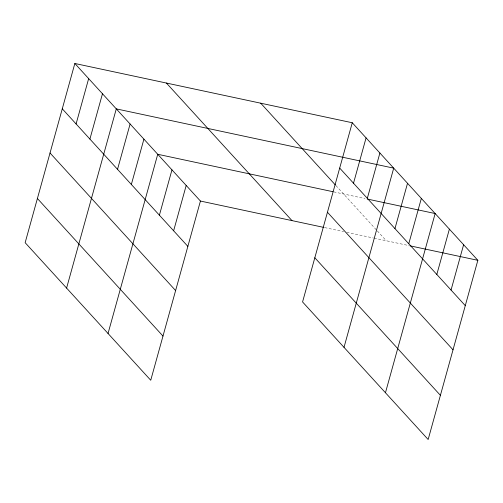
<?xml version="1.0" encoding="UTF-8"?>
<svg xmlns="http://www.w3.org/2000/svg" width="503" height="503" viewBox="0 0 503 503"><rect width="100%" height="100%" fill="white"/><g stroke="black" fill="none" stroke-linecap="round" stroke-linejoin="round"><path stroke-width="0.38" stroke-dasharray="2.52 1.89" d="M333.715 191.876L364.964 198.553M324.687 227.595L343.706 231.657M346.749 232.311L373.371 237.994M374.131 238.158L409.19 245.646M335.929 185.582L376.81 230.368M377.338 230.94L386.304 240.761"/><path stroke-width="0.75" d="M74.846 63.485L25.15 242.685L150.737 380.249L200.433 201.049L74.846 63.485L352.263 122.751L477.85 260.315L428.154 439.515L302.567 301.951L352.263 122.751M76.091 123.939L88.66 78.619M89.905 139.073L102.474 93.747M66.591 288.081L116.287 108.881L393.711 168.147L344.014 347.347M117.532 169.335L130.101 124.015M131.346 184.469L143.915 139.142M108.038 333.476L157.735 154.276L332.955 191.712M159.394 215.19L171.963 169.869M173.629 230.783L186.198 185.456M353.508 183.205L366.077 137.885M367.322 198.339L379.897 153.013M394.956 228.601L407.524 183.281M408.769 243.735L421.338 198.415M385.455 392.742L435.152 213.542L367.253 199.037M436.818 274.462L449.386 229.135M451.046 290.049L463.615 244.728M200.433 201.049L323.926 227.431M409.951 245.81L477.85 260.315M339.695 168.077L465.281 305.642M260.717 103.19L335.419 185.016M327.447 212.253L453.027 349.818M166.392 83.039L291.979 220.61M314.821 257.769L440.408 395.339M62.278 108.805L187.858 246.376M50.023 152.987L175.61 290.552M37.404 198.503L162.985 336.073"/></g></svg>
